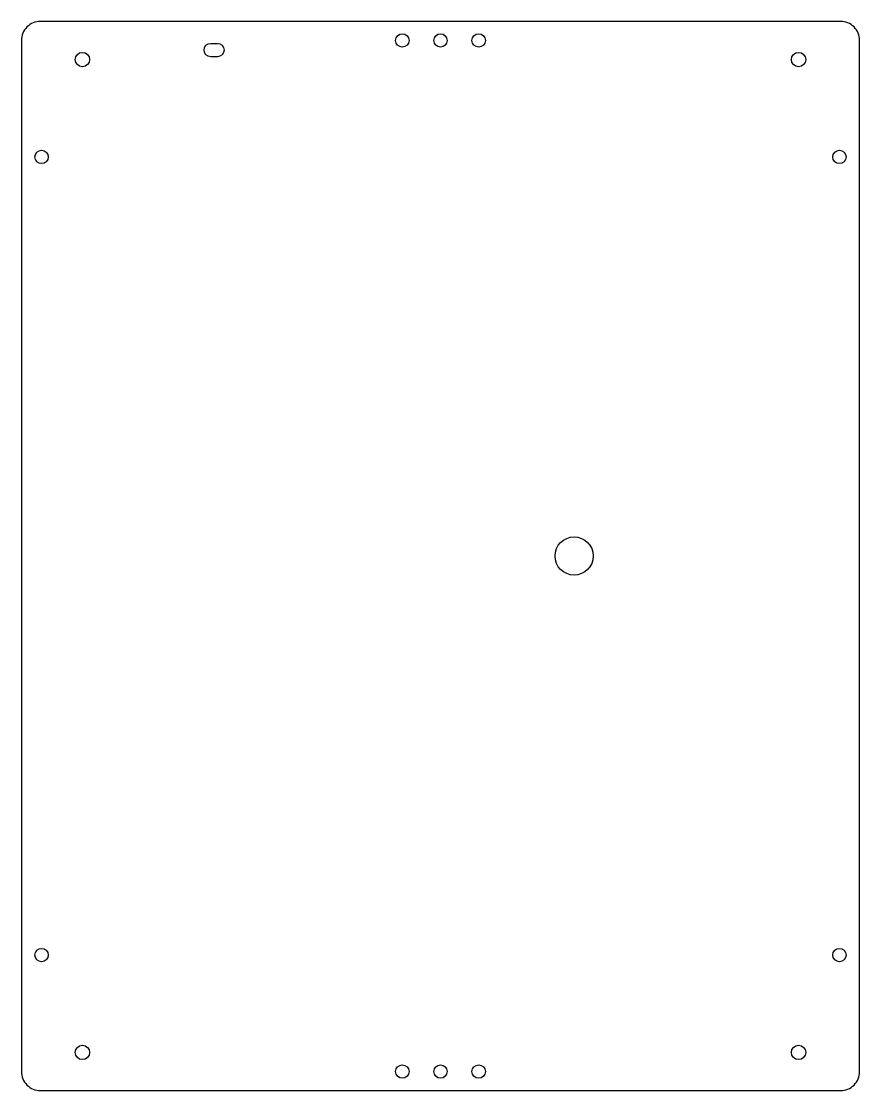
# Model space of a CAD drawing. Header units: millimetres. Extents: x -110 to 110, y -140 to 140.
import ezdxf

# ---------------------------------------------------------------- set-up
doc = ezdxf.new("R2010")
doc.units = ezdxf.units.MM

msp = doc.modelspace()

# ---------------------------------------------------------------- linework, layer by layer
for points in [[(-104.8, 140, 0.414214), (-109.8, 135), (-109.8, -135, 0.414214), (-104.8, -140), (104.8, -140, 0.414214), (109.8, -135), (109.8, 135, 0.414214), (104.8, 140)], [(-58.45, 130.75), (-60.2, 130.75, -1), (-60.2, 134.25), (-58.45, 134.25, -1)]]:
    msp.add_lwpolyline(points, format="xyb", close=True)
for centre, radius in [((-10, 135), 1.75), ((0, 135), 1.75), ((10, 135), 1.75), ((-93.8, 130), 1.88), ((93.8, 130), 1.88), ((-104.5, 104.5), 1.75), ((104.5, 104.5), 1.75), ((35, 0), 5), ((-104.5, -104.5), 1.75), ((104.5, -104.5), 1.75), ((-93.8, -130), 1.88), ((93.8, -130), 1.88), ((-10, -135), 1.75), ((0, -135), 1.75), ((10, -135), 1.75)]:
    msp.add_circle(centre, radius)

doc.saveas('drawing.dxf')
